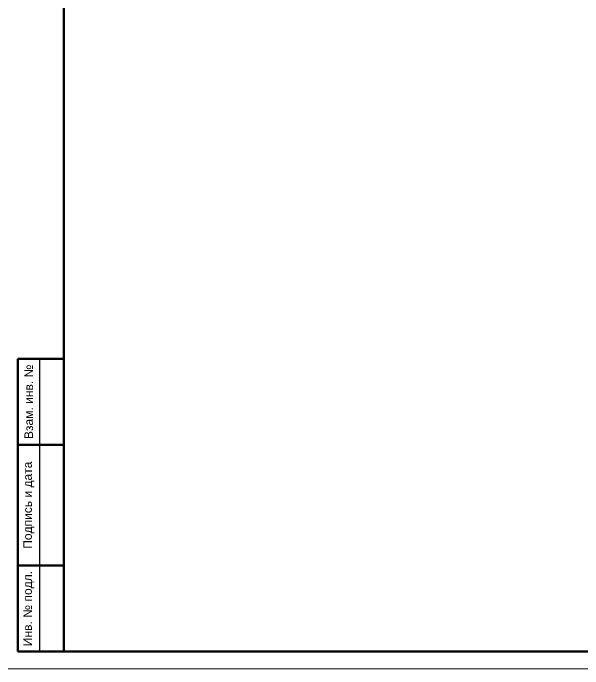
# Model space of a CAD drawing. Header units: millimetres. Extents: x -276 to 1709, y 11 to 936.
# Drawn here: x 395 to 560.4, y 13.7 to 204 of the extents above; entities that cross this region are included whole.
import ezdxf

# ---------------------------------------------------------------- set-up
doc = ezdxf.new("R2010")
doc.units = ezdxf.units.MM
doc.layers.add('0-рамка', color=7, linetype='Continuous')
doc.styles.add('ASU', font='arial.ttf', dxfattribs={"height": 2.5})

# ---------------------------------------------------------------- blocks, each defined once
blk = doc.blocks.new('*T31')
at = {"layer": '0-рамка', "color": 0, "lineweight": 50, "transparency": 16777216}
for p, q in [((0, 0), (0, 85)), ((0, 85), (13.33, 85)), ((13.33, 0), (13.33, 85)), ((0, 60), (13.33, 60)), ((0, 25), (13.33, 25)), ((0, 0), (13.33, 0))]:
    blk.add_line(p, q, dxfattribs=at)
at = {"layer": '0-рамка', "color": 0, "lineweight": 25, "transparency": 16777216}
blk.add_line((6.33, 0), (6.33, 85), dxfattribs=at)
at = {"layer": '0-рамка', "color": 0, "linetype": 'Continuous', "lineweight": 25, "transparency": 16777216, "char_height": 2.5, "attachment_point": 5, "rotation": 90, "style": 'ASU'}
for s, insert, width in [('Взам. инв. №', (3.17, 72.5), 22), ('Подпись и дата', (3.17, 42.5), 32), ('Инв. № подл.', (3.17, 12.5), 22)]:
    blk.add_mtext(s, dxfattribs=dict(at, insert=insert, width=width))

msp = doc.modelspace()

# ---------------------------------------------------------------- linework, layer by layer
at = {"layer": '0-рамка', "lineweight": 5}
msp.add_lwpolyline([(390.495, 13.714), (810.495, 13.714), (810.495, 310.714), (390.495, 310.714)], close=True, dxfattribs=at)
at = {"layer": '0-рамка', "lineweight": 50}
msp.add_lwpolyline([(409.701, 18.714), (804.701, 18.714), (804.701, 305.714), (409.701, 305.714)], close=True, dxfattribs=at)

# ---------------------------------------------------------------- block references
msp.add_blockref('*T31', (396.368, 18.714))

doc.saveas('drawing.dxf')
